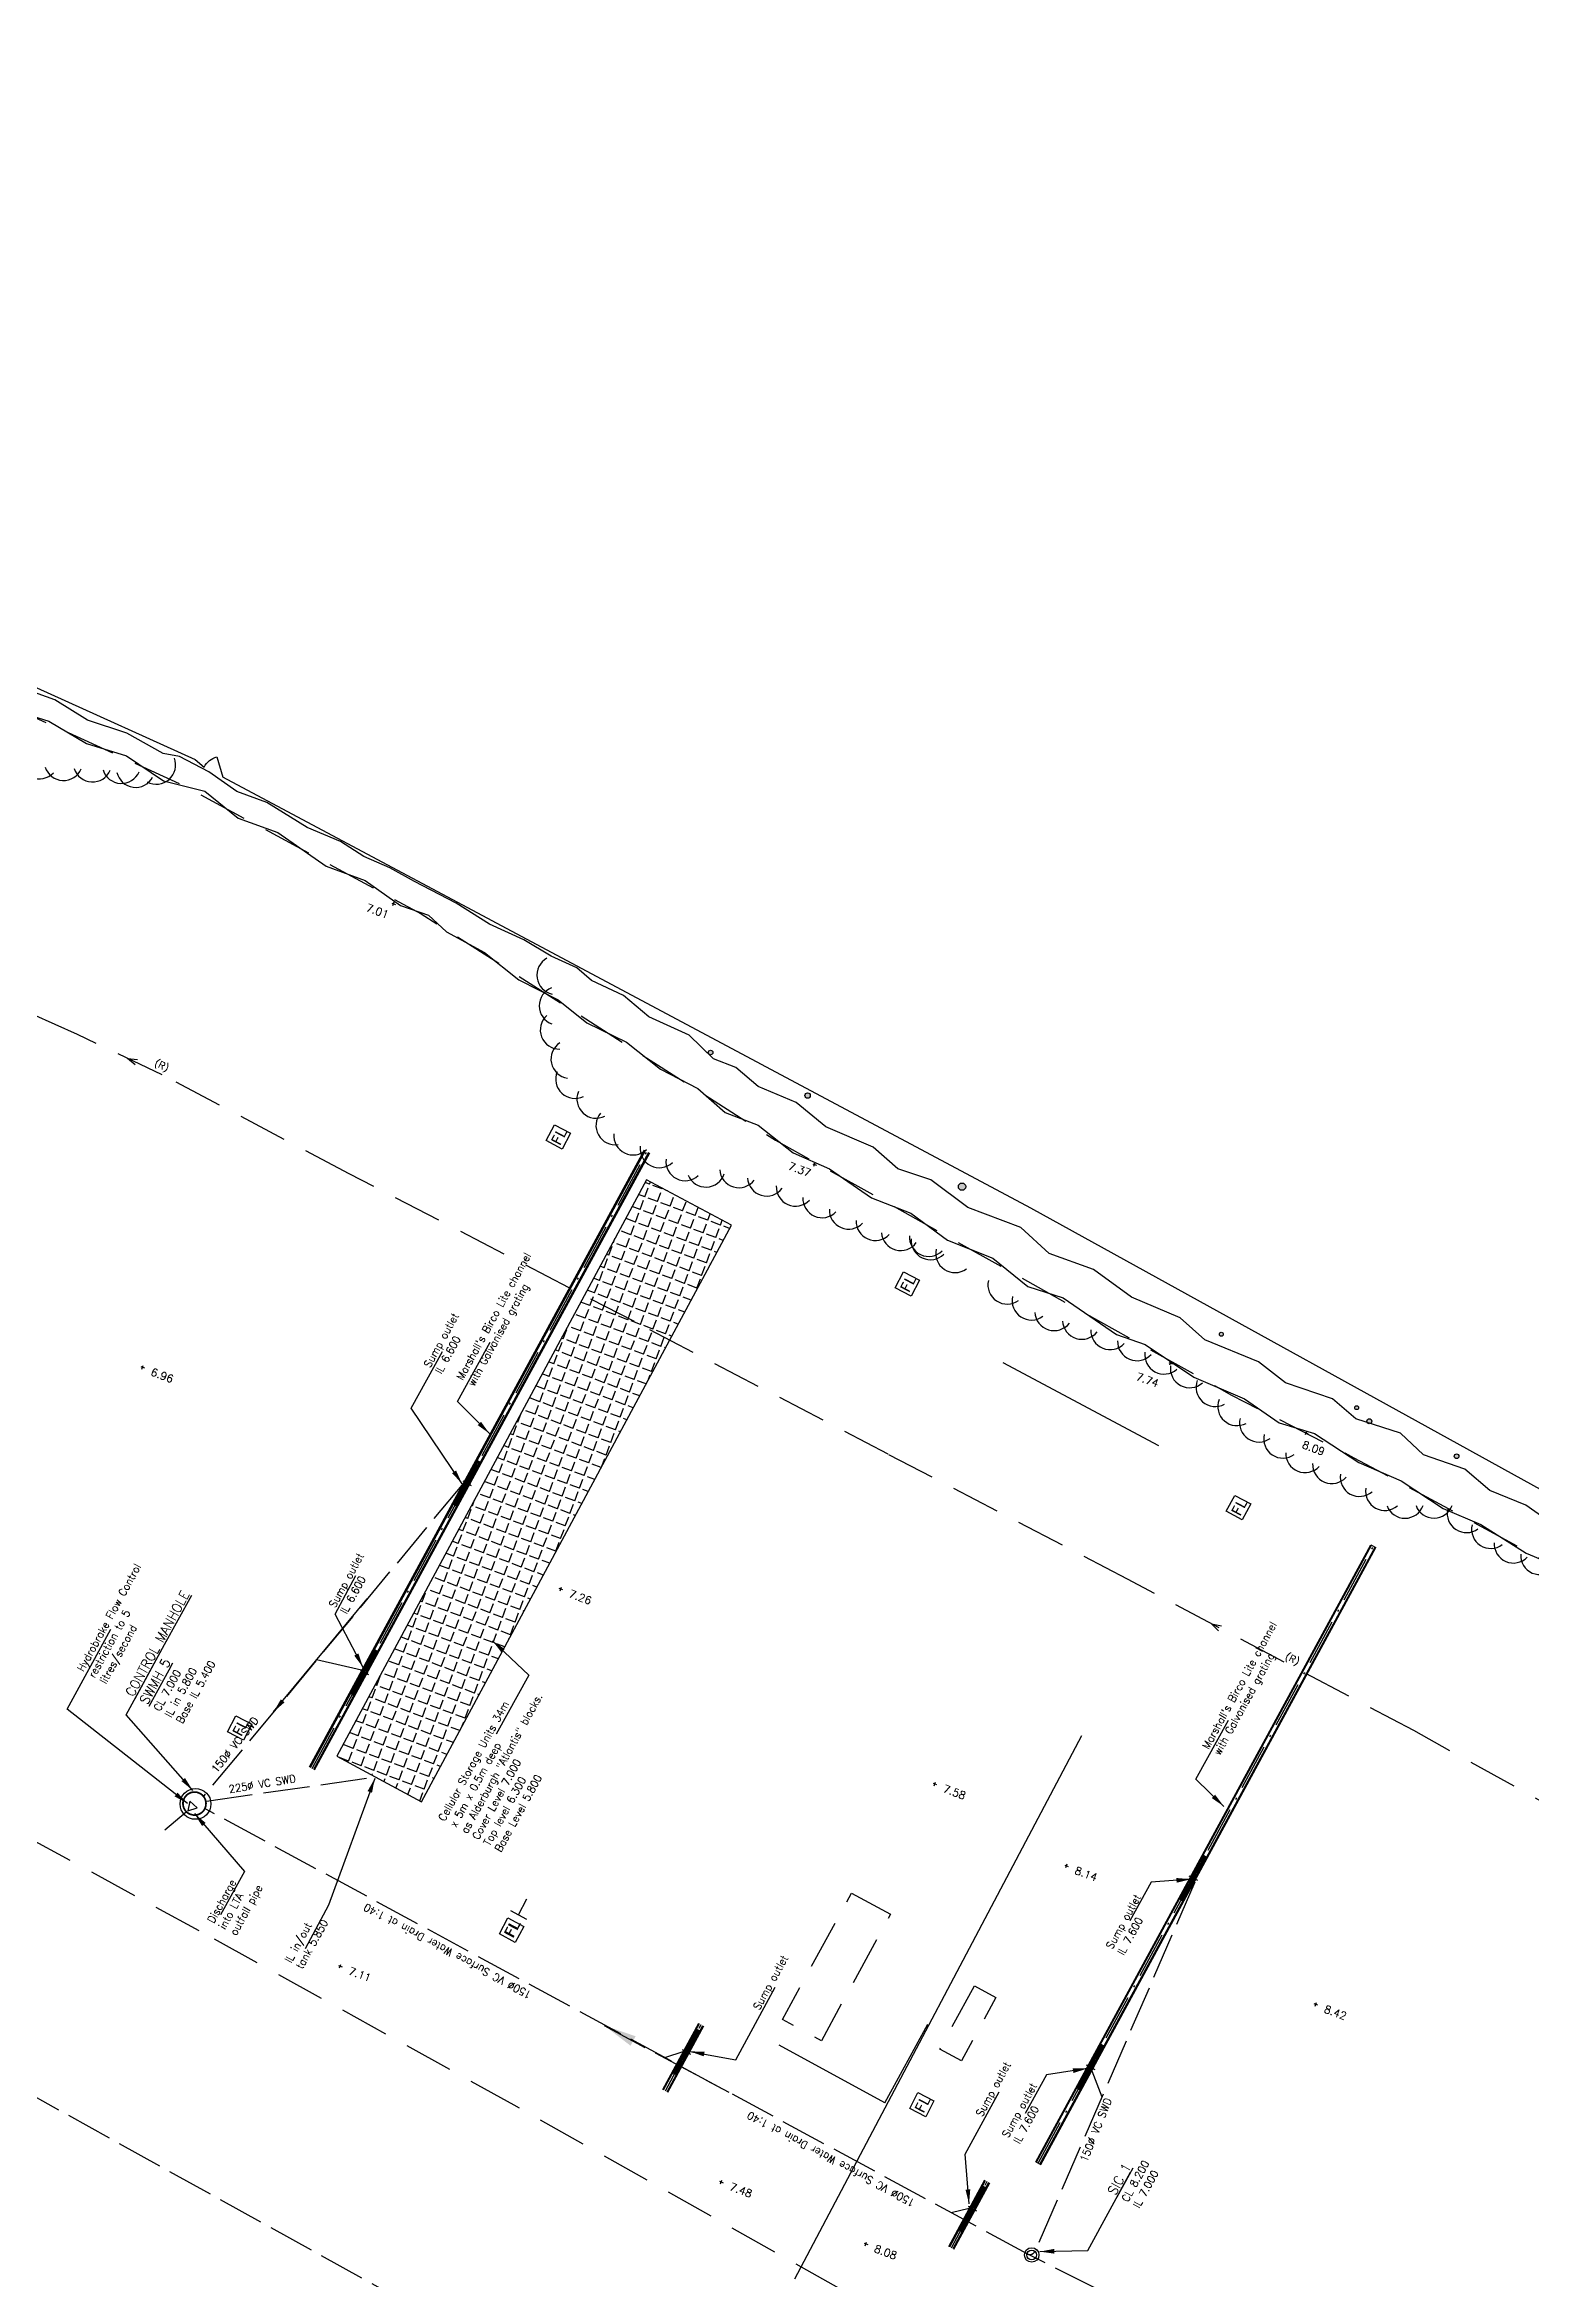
# Model space of a CAD drawing. Header units: millimetres. Extents: x 521005098 to 521837086, y 174609906 to 175681253.
# Drawn here: x 521307464 to 521384676, y 175073220 to 175189296 of the extents above; entities that cross this region are included whole.
import ezdxf
from ezdxf.enums import TextEntityAlignment as Align

# ---------------------------------------------------------------- set-up
doc = ezdxf.new("R2010")
doc.units = ezdxf.units.MM
doc.header["$LTSCALE"] = 200
for name, pattern in [('layout$0$ACAD_ISO02W100', [15, 12, -3]), ('layout$0$ACAD_ISO10W100', [18.5, 12, -3, 0.5, -3]), ('layout$0$DASHED', [19.05, 12.7, -6.35]), ('layout$0$survey$0$DASHED', [19.05, 12.7, -6.35])]:
    doc.linetypes.add(name, pattern=pattern)
for name, color, linetype in [('layout$0$0-35TEXT', 3, 'Continuous'), ('layout$0$ED-STORM', 3, 'Continuous'), ('layout$0$FL', 5, 'Continuous'), ('layout$0$GT Drain text', 3, 'Continuous'), ('layout$0$GT-surface water', 150, 'layout$0$ACAD_ISO02W100'), ('layout$0$GT0-35TXT', 3, 'Continuous'), ('layout$0$GTplotfoul drains', 30, 'Continuous'), ('layout$0$GTSWD', 150, 'layout$0$ACAD_ISO02W100'), ('layout$0$survey$0$BOUNDARY', 8, 'Continuous'), ('layout$0$survey$0$DETAIL', 8, 'Continuous'), ('layout$0$survey$0$LEVEL', 8, 'Continuous'), ('layout$0$survey$0$VEGETATION', 8, 'Continuous')]:
    doc.layers.add(name, color=color, linetype=linetype)
doc.styles.add('layout$0$GT1TO200', font='romans.shx', dxfattribs={"width": 0.95, "height": 400})
doc.styles.add('layout$0$GTANYHEIGHT', font='romans.shx', dxfattribs={"width": 0.95})
doc.styles.add('layout$0$ROMAN', font='verdana.ttf')
doc.styles.add('layout$0$ROMANS', font='Romans.shx')
doc.styles.add('layout$0$survey$0$ROMANS', font='Romans.shx')
doc.dimstyles.new('layout$0$DIRARROW', dxfattribs={"dimscale": 200, "dimtxt": 400, "dimasz": 8.5, "dimexe": 1, "dimexo": 1, "dimgap": 1, "dimtad": 2, "dimtih": 1, "dimtoh": 1, "dimdec": 4, "dimzin": 0, "dimdsep": 46, "dimtxsty": 'layout$0$GT1TO200', "dimcen": 3.5, "dimclrd": 7, "dimclre": 7, "dimclrt": 3, "dimadec": 0, "dimazin": 0, "dimtfac": 1, "dimtdec": 4, "dimtofl": 0, "dimtmove": 0, "dimatfit": 3, "dimfxl": 1, "dimtolj": 1, "dimtzin": 0, "dimarcsym": 0})
doc.dimstyles.new('layout$0$NOTEARROW', dxfattribs={"dimscale": 250, "dimtxt": 2, "dimasz": 3, "dimexe": 1, "dimexo": 1, "dimgap": 1, "dimtad": 2, "dimtih": 1, "dimtoh": 1, "dimdec": 4, "dimzin": 0, "dimdsep": 46, "dimtxsty": 'layout$0$GTANYHEIGHT', "dimcen": 3.5, "dimclrd": 7, "dimclre": 7, "dimclrt": 3, "dimadec": 0, "dimazin": 0, "dimtfac": 1, "dimtdec": 4, "dimtofl": 0, "dimtmove": 0, "dimatfit": 3, "dimfxl": 1, "dimtolj": 1, "dimtzin": 0, "dimarcsym": 0})

# ---------------------------------------------------------------- blocks, each defined once
blk = doc.blocks.new('layout$0$DCGMID100')
at = {"color": 8, "linetype": 'Continuous'}
for p, q in [((-1290, 100), (-1290, -100)), ((-1230, 100), (-1230, -100)), ((-1170, 100), (-1170, -100)), ((-1110, 100), (-1110, -100)), ((-1050, 100), (-1050, -100)), ((-990, 100), (-990, -100)), ((-930, 100), (-930, -100)), ((-870, 100), (-870, -100)), ((-810, 100), (-810, -100)), ((-750, 100), (-750, -100)), ((-690, 100), (-690, -100)), ((-630, 100), (-630, -100)), ((-570, 100), (-570, -100)), ((-510, 100), (-510, -100)), ((-450, 100), (-450, -100)), ((-390, 100), (-390, -100)), ((-330, 100), (-330, -100)), ((-270, 100), (-270, -100)), ((-210, 100), (-210, -100)), ((-150, 100), (-150, -100)), ((-141, 101), (142, 101)), ((-90, 100), (-90, -100)), ((-30, 100), (-30, -100)), ((30, 100), (30, -100)), ((90, 100), (90, -100)), ((150, 100), (150, -100)), ((210, 100), (210, -100)), ((270, 100), (270, -100)), ((330, 100), (330, -100)), ((390, 100), (390, -100)), ((450, 100), (450, -100)), ((510, 100), (510, -100)), ((570, 100), (570, -100)), ((630, 100), (630, -100)), ((690, 100), (690, -100)), ((750, 100), (750, -100)), ((810, 100), (810, -100)), ((870, 100), (870, -100)), ((930, 100), (930, -100)), ((990, 100), (990, -100)), ((1050, 100), (1050, -100)), ((1110, 100), (1110, -100)), ((1170, 100), (1170, -100)), ((1230, 100), (1230, -100)), ((1290, 100), (1290, -100)), ((142, -99), (-142, -99))]:
    blk.add_line(p, q, dxfattribs=at)
at = {"color": 8, "linetype": 'layout$0$ACAD_ISO10W100'}
for p, q in [((0, 250), (0, -250)), ((-1350, 0), (1350, 0))]:
    blk.add_line(p, q, dxfattribs=at)
at = {"color": 3, "linetype": 'Continuous'}
blk.add_lwpolyline([(-142, 121), (142, 121), (142, -121), (-142, -121)], close=True, dxfattribs=at)
at = {"color": 8, "linetype": 'Continuous'}
blk.add_circle((0, 0), 156, dxfattribs=at)
blk = doc.blocks.new('layout$0$SIC')
at = {"layer": 'layout$0$GTplotfoul drains', "color": 7}
blk.add_circle((0, 0), 375, dxfattribs=at)
at = {"layer": 'layout$0$GTplotfoul drains', "color": 6}
blk.add_circle((0, 0), 250, dxfattribs=at)
blk = doc.blocks.new('layout$0$S')
at = {"layer": 'layout$0$ED-STORM'}
blk.add_lwpolyline([(-0.5, 0.15), (0, 0), (-0.5, -0.15)], dxfattribs=at)
blk = doc.blocks.new('layout')
at = {"layer": 'layout$0$GTSWD', "linetype": 'Continuous'}
h = blk.add_hatch(dxfattribs=at)
h.set_pattern_fill('ANGLE', color=8, scale=100, angle=-20.423036, style=0)
h.set_pattern_definition([(69.576964, (520659298.7, 173845484.36), (-654.59353, 243.74077), [508, -190.5]), (159.576964, (520659298.7, 173845484.36), (-243.74077, -654.59353), [508, -190.5])])
h.paths.add_polyline_path([(521322633.4, 175100386.3), (521327038.1, 175098020), (521343128.7, 175127971.6), (521338724, 175130337.8)])
at = {"layer": 'layout$0$survey$0$VEGETATION', "linetype": 'Continuous'}
h = blk.add_hatch(color=256, dxfattribs=at)
edge = h.paths.add_edge_path()
edge.add_arc((521347089.9, 175134709.4), 140, 0, 360)
edge = h.paths.add_edge_path()
edge.add_arc((521342051.1, 175136944.8), 120, 0, 360)
h = blk.add_hatch(color=256, dxfattribs=at)
edge = h.paths.add_edge_path()
edge.add_arc((521355108.8, 175129977), 190, 0, 360)
edge = h.paths.add_edge_path()
edge.add_arc((521368575.9, 175122310.3), 100, 0, 360)
edge = h.paths.add_edge_path()
edge.add_arc((521375607.1, 175118494.2), 100, 0, 360)
edge = h.paths.add_edge_path()
edge.add_arc((521376262.7, 175117789.7), 130, 0, 360)
edge = h.paths.add_edge_path()
edge.add_arc((521380795.4, 175115973.4), 120, 0, 360)
at = {"color": 6, "linetype": 'Continuous'}
blk.add_circle((521315296.7, 175097913.5), 800, dxfattribs=at)
blk.add_circle((521315296.7, 175097913.5), 800, dxfattribs=at)
at = {"layer": 'layout$0$0-35TEXT'}
for q in [(521353334.7, 175086476.2), (521345604.7, 175085387.4)]:
    blk.add_line((521351096.7, 175082383.9), q, dxfattribs=at)
at = {"layer": 'layout$0$ED-STORM', "linetype": 'layout$0$DASHED'}
for points in [[(521447926.2, 175063346.4), (521435794.7, 175070011), (521423178.1, 175077001.5), (521412563, 175082779.4), (521399082.3, 175090389), (521390440.5, 175095126.8), (521378571.7, 175101721.8), (521363695.9, 175109587.2), (521351276.7, 175116073.3), (521338089.4, 175122971.2), (521323274.4, 175130651.2), (521313569.8, 175135780.9), (521309163.5, 175137878), (521299410.1, 175142239.6), (521285809.7, 175148511.1), (521275130, 175153441.2), (521260818.6, 175160103.1), (521251886, 175164266.5), (521243802.9, 175168003.7), (521235004.4, 175171959.6), (521226301.8, 175175635.5)], [(521429507.4, 175027460.2), (521414994.3, 175035555.5), (521400612.1, 175043709.8), (521391219.7, 175048910.7), (521379652.4, 175055441.7), (521365550.8, 175063288.8), (521348707.1, 175072752), (521331841.3, 175082272.3), (521315484.5, 175091325.8), (521297589.9, 175101068), (521277754.6, 175111871.8), (521264960.7, 175118937.3), (521251410.1, 175126459.1), (521238914.2, 175133321), (521230223, 175138158.8), (521220477.1, 175143439.5), (521215323.8, 175146309.5)]]:
    blk.add_lwpolyline(points, dxfattribs=at)
at = {"layer": 'layout$0$FL', "color": 7, "ltscale": 0.4}
blk.add_line((521365329.1, 175116518), (521357242.9, 175120818.8), dxfattribs=at)
at = {"layer": 'layout$0$FL', "color": 3}
for p, q in [((521331658.5, 175092370.1), (521332487.1, 175091931.4)), ((521332072.8, 175092150.7), (521332511.5, 175092979.3))]:
    blk.add_line(p, q, dxfattribs=at)
for points in [[(521333944.7, 175133194.8), (521334773.2, 175132756.1), (521334334.5, 175131927.6), (521333506, 175132366.3)], [(521352074.9, 175125552.7), (521352903.4, 175125113.9), (521352464.7, 175124285.4), (521351636.1, 175124724.1)], [(521369275, 175113941.8), (521370103.6, 175113503.1), (521369664.8, 175112674.5), (521368836.3, 175113113.3)], [(521317394.9, 175102494.4), (521318223.4, 175102055.7), (521317784.7, 175101227.2), (521316956.2, 175101665.9)], [(521331526.7, 175091992.1), (521332351.5, 175091546.5), (521331905.9, 175090721.7), (521331081.1, 175091167.3)], [(521352819.2, 175082927.1), (521353652.7, 175082498), (521353223.6, 175081664.5), (521352390.1, 175082093.6)]]:
    blk.add_lwpolyline(points, close=True, dxfattribs=at)
at = {"layer": 'layout$0$GT Drain text'}
for p, q in [((521376338.6, 175111374.7), (521376602.2, 175111231.5)), ((521358934.2, 175079325.9), (521359197.8, 175079182.7))]:
    blk.add_line(p, q, dxfattribs=at)
at = {"layer": 'layout$0$GT Drain text', "color": 7, "linetype": 'Continuous'}
for p, q in [((521339567.2, 175083077.5), (521341430.2, 175086526.5)), ((521339831.1, 175082934.9), (521341694.1, 175086384)), ((521354423.4, 175074932.2), (521356286.4, 175078381.3)), ((521354687.4, 175074789.6), (521356550.4, 175078238.7))]:
    blk.add_line(p, q, dxfattribs=at)
at = {"layer": 'layout$0$GT Drain text', "color": 3, "linetype": 'Continuous'}
for p, q in [((521339611.2, 175083053.7), (521341474.2, 175086502.8)), ((521339787.2, 175082958.7), (521341650.1, 175086407.7)), ((521354467.4, 175074908.5), (521356330.4, 175078357.5)), ((521354643.4, 175074813.4), (521356506.4, 175078262.5))]:
    blk.add_line(p, q, dxfattribs=at)
at = {"layer": 'layout$0$GT Drain text', "color": 7, "linetype": 'layout$0$ACAD_ISO10W100'}
for p, q in [((521339699.2, 175083006.2), (521341562.2, 175086455.3)), ((521354555.4, 175074860.9), (521356418.4, 175078310))]:
    blk.add_line(p, q, dxfattribs=at)
at = {"layer": 'layout$0$GT Drain text', "color": 7, "const_width": 90}
blk.add_lwpolyline([(521315179.6, 175097336), (521315021.4, 175097375.5), (521314901.8, 175097439.9), (521314817.5, 175097510.8), (521314765.9, 175097570.5), (521314705.7, 175097668.3), (521314666.8, 175097770), (521314644.8, 175097909.5), (521314648.5, 175098002.8), (521314672.2, 175098113.2), (521314734.1, 175098248.1), (521314832.7, 175098368.9), (521314938, 175098448.3), (521315055.6, 175098502), (521315173.8, 175098528.3), (521315296.4, 175098530.2), (521315374.2, 175098518.3), (521315560, 175098442.8), (521315648.7, 175098375.8), (521315743.5, 175098265.4), (521315804.2, 175098148.4), (521315843.6, 175097962.4), (521315830.8, 175097805.7), (521315781.2, 175097664.4), (521315710.2, 175097554.3), (521315651.4, 175097491.7), (521315594.5, 175097445.2), (521315530.3, 175097405), (521315460.3, 175097372.7), (521315364.1, 175097344.5), (521315312, 175097336.3), (521315247.6, 175097332.5), (521315194.4, 175097334.6)], close=True, dxfattribs=at)
at = {"layer": 'layout$0$GT Drain text'}
blk.add_lwpolyline([(521315383.2, 175097711.4), (521315003, 175098057.1), (521314893.8, 175097555)], close=True, dxfattribs=at)
at = {"layer": 'layout$0$GT-surface water', "flags": 128}
blk.add_lwpolyline([(521384277.8, 175039808.8), (521306036.7, 175083211.9)], dxfattribs=at)
at = {"layer": 'layout$0$GTSWD', "color": 7, "linetype": 'Continuous'}
for p, q in [((521321218.6, 175099832.6), (521338623, 175131881.4)), ((521321482.3, 175099689.4), (521338886.6, 175131738.2)), ((521358934.2, 175079325.9), (521376338.6, 175111374.7)), ((521359197.8, 175079182.7), (521376602.2, 175111231.5))]:
    blk.add_line(p, q, dxfattribs=at)
at = {"layer": 'layout$0$GTSWD', "color": 3, "linetype": 'Continuous'}
for p, q in [((521321262.6, 175099808.7), (521338666.9, 175131857.5)), ((521321438.3, 175099713.3), (521338842.7, 175131762.1)), ((521358978.2, 175079302), (521376382.5, 175111350.8)), ((521359153.9, 175079206.6), (521376558.3, 175111255.4))]:
    blk.add_line(p, q, dxfattribs=at)
at = {"layer": 'layout$0$GTSWD', "color": 7, "linetype": 'layout$0$ACAD_ISO10W100'}
for p, q in [((521321350.4, 175099761), (521338754.8, 175131809.8)), ((521359066, 175079254.3), (521376470.4, 175111303.1))]:
    blk.add_line(p, q, dxfattribs=at)
at = {"layer": 'layout$0$GTSWD'}
for p, q in [((521329210, 175114582.7), (521315726.3, 175098327.3)), ((521323924.3, 175104865.3), (521321589.1, 175105395.2)), ((521315867.4, 175098052), (521324581, 175099311.3)), ((521314819.9, 175097478.4), (521313696.8, 175096558.2)), ((521358486.3, 175074546.4), (521315830.7, 175097641.1)), ((521367204.8, 175093855.4), (521358904.4, 175074690.9)), ((521340654.5, 175085048.5), (521339652.3, 175084726.2)), ((521361852.5, 175084050.2), (521362369.7, 175082701.1)), ((521355473.9, 175076890.1), (521354542.8, 175076681.5)), ((521375537.7, 175066033.1), (521358486.3, 175074546.4))]:
    blk.add_line(p, q, dxfattribs=at)
at = {"layer": 'layout$0$GTSWD', "linetype": 'Continuous'}
blk.add_lwpolyline([(521327038.1, 175098020), (521343128.7, 175127971.6), (521338724, 175130337.8), (521322633.4, 175100386.3)], close=True, dxfattribs=at)
at = {"layer": 'layout$0$GTSWD'}
blk.add_arc((521358629.1, 175074810.2), 300, 241.567847, 336.564447, dxfattribs=at)
at = {"layer": 'layout$0$survey$0$BOUNDARY', "linetype": 'Continuous'}
blk.add_line((521346425.6, 175073240.3), (521361324, 175101470.2), dxfattribs=at)
at = {"layer": 'layout$0$survey$0$BOUNDARY', "linetype": 'Continuous', "flags": 128}
for points in [[(521250309.8, 175181610.4), (521285284, 175165744.9), (521315285.2, 175152169), (521315749.3, 175151773.1)], [(521482566.3, 175061681.3), (521477298.6, 175064107.5), (521472432, 175066618.2), (521440684.4, 175083844.9), (521413977.6, 175098551.5), (521387482.3, 175112968), (521358676.4, 175128866.7), (521316719.8, 175151255.3)]]:
    blk.add_lwpolyline(points, dxfattribs=at)
blk.add_lwpolyline([(521315749.3, 175151773.1, -0.19891237), (521316399.7, 175152307.7), (521316719.8, 175151255.3)], format="xyb", dxfattribs=at)
at = {"layer": 'layout$0$survey$0$DETAIL', "linetype": 'layout$0$survey$0$DASHED', "flags": 128}
blk.add_lwpolyline([(521232950.8, 175189295.9), (521235185, 175187595.7), (521248311.4, 175181261.1), (521259769.1, 175175326.8), (521285492.4, 175164142.8), (521314586.5, 175150866.4), (521327019, 175144152.4), (521345424.5, 175132393.5), (521369099.7, 175119149), (521375467.4, 175115899.3), (521396203.4, 175104686.9), (521423800.4, 175088843.4), (521456079.7, 175069552.6), (521466040.6, 175065559.2), (521481796.4, 175060226.3), (521483655, 175060312.5), (521487686.4, 175057605), (521495809.7, 175053712.7), (521515753.7, 175047237.8), (521516449.6, 175047215.8), (521525043.8, 175045326.5), (521527445.3, 175043657.1), (521543294.9, 175036981.1), (521548395, 175036151), (521560734.2, 175031080), (521590940.2, 175021376), (521591984.4, 175019827.7), (521591644.7, 175017012), (521590064.5, 175012914.8), (521584244.3, 174996698.8), (521576284.4, 174975976.2), (521575181.7, 174972455.5), (521575309.1, 174969599.3), (521577465.2, 174967594.1)], dxfattribs=at)
for points in [[(521349369.8, 175093283.2), (521351388.3, 175092180.6), (521347802.7, 175085616.1), (521345784.1, 175086718.6)], [(521355754.1, 175088463.1), (521356868.5, 175087854), (521355074.9, 175084572.2), (521353960.5, 175085181.2)]]:
    blk.add_lwpolyline(points, close=True, dxfattribs=at)
at = {"layer": 'layout$0$survey$0$LEVEL', "flags": 128}
for points in [[(521325492.4, 175144706.1), (521325679.9, 175144636.4)], [(521325551.3, 175144577.5), (521325621.1, 175144765)], [(521347354.7, 175131170.9), (521347542.1, 175131101.1)], [(521347413.5, 175131042.3), (521347483.3, 175131229.7)], [(521312452.7, 175120633.3), (521312640.1, 175120563.5)], [(521312511.5, 175120504.7), (521312581.3, 175120692.1)], [(521365845, 175120849.8), (521366032.4, 175120780)], [(521365903.8, 175120721.2), (521365973.6, 175120908.6)], [(521372886.2, 175117229.4), (521373073.6, 175117159.6)], [(521372945, 175117100.8), (521373014.8, 175117288.2)], [(521334169.3, 175109114.4), (521334356.7, 175109044.7)], [(521334228.1, 175108985.8), (521334297.9, 175109173.3)], [(521353603.3, 175098989), (521353790.7, 175098919.3)], [(521353662.1, 175098860.4), (521353731.9, 175099047.9)], [(521360442.3, 175094736.8), (521360629.7, 175094667)], [(521360501.1, 175094608.2), (521360570.9, 175094795.6)], [(521322724.4, 175089521.5), (521322911.9, 175089451.7)], [(521322783.2, 175089392.9), (521322853, 175089580.3)], [(521373389.9, 175087539.1), (521373577.3, 175087469.3)], [(521373448.7, 175087410.5), (521373518.5, 175087597.9)], [(521342570.5, 175078180.8), (521342640.3, 175078368.2)], [(521342511.6, 175078309.4), (521342699.1, 175078239.6)], [(521350026, 175075093.4), (521350213.4, 175075023.6)], [(521350084.8, 175074964.8), (521350154.6, 175075152.2)]]:
    blk.add_lwpolyline(points, dxfattribs=at)
at = {"layer": 'layout$0$survey$0$VEGETATION', "linetype": 'Continuous', "flags": 128}
for points in [[(521386255.9, 175112112.6), (521384396.5, 175113435.2), (521382517.9, 175114202.8), (521381221.7, 175115298.6), (521379082.6, 175116047.3), (521377883.6, 175117175), (521375569.6, 175117917.4), (521374352, 175118949.9), (521371905.1, 175119792.9), (521370502.3, 175120877.3), (521367711.8, 175122022.7), (521366432.3, 175123163.4), (521363902.5, 175124241.6), (521361945.6, 175125668.6), (521359634.3, 175126498.3), (521358165.5, 175127862.8), (521355411.5, 175128888.2), (521353480.8, 175130339.5), (521351767.2, 175130909.4), (521350489, 175132035.1), (521348034, 175133085.5), (521346496.3, 175134356.4), (521344518.5, 175135178), (521343361, 175136174), (521342193.6, 175136608.7), (521340932.5, 175137844.7), (521338847.9, 175138791.2), (521337527.3, 175139913.1), (521335856.2, 175140688.7), (521335095.7, 175141346.6), (521333771, 175141945.8), (521332350.2, 175142798.4), (521330574.3, 175143613), (521328833.2, 175144704.1), (521326679, 175145829.8), (521325395, 175146546.4), (521324045.7, 175147119.2), (521322825, 175147914.3), (521321101.7, 175148641.2), (521319008.7, 175149931.4), (521317446.6, 175150496.1), (521315986.1, 175151516.8), (521314467.5, 175152321.8), (521313624.1, 175152482.6), (521311729.9, 175153528.5), (521309681.5, 175154206.1), (521307994.8, 175155260), (521306496.3, 175155802.3)], [(521306236.3, 175154602.6), (521307683.2, 175154148.6), (521309639.3, 175152994.4), (521311719.4, 175152356.2), (521313640.4, 175151061.8), (521315774.5, 175150522.6), (521317520, 175149123.3), (521319572.7, 175148373), (521322074.3, 175146624), (521324100.4, 175145886.6), (521325935.4, 175144590.2), (521327398.4, 175144079.5), (521328334, 175143216.4), (521330303, 175142142.6), (521332093.5, 175140726.5), (521334139.1, 175139675.3), (521335624.3, 175138492.1), (521337686.7, 175137485.7), (521339441.2, 175136077.9), (521341387.6, 175135080.7), (521342815, 175133833.8), (521344525.1, 175133163), (521346345.5, 175131735.7), (521348229.3, 175130895.4), (521350401.2, 175129405.3), (521352455.6, 175128606.3), (521354352.5, 175127201.7), (521356715.6, 175126270.7), (521358534.3, 175124793), (521360356, 175124195.7), (521363125.2, 175122295.9), (521364618.1, 175121774.1), (521367156.9, 175120079.4), (521369785.9, 175118947.2), (521371588.7, 175117710.9), (521373423.7, 175117146.8), (521375711.6, 175115647.7), (521377912.1, 175114692.1), (521380106.3, 175113261.9)], [(521380106.3, 175113261.9), (521382061.3, 175112429.3), (521384405.2, 175110943.4), (521386527, 175110051.1)]]:
    blk.add_lwpolyline(points, dxfattribs=at)
at = {"layer": 'layout$0$survey$0$VEGETATION', "linetype": 'Continuous'}
for centre, radius in [((521342051.1, 175136944.8), 120), ((521347089.9, 175134709.4), 140), ((521355108.8, 175129977), 190), ((521368575.9, 175122310.3), 100), ((521375607.1, 175118494.2), 100), ((521376262.7, 175117789.7), 130), ((521380795.4, 175115973.4), 120)]:
    blk.add_circle(centre, radius, dxfattribs=at)
for centre, start, end in [((521307187.2, 175152162.9), 177.362636, 316.634367), ((521308444.3, 175152074.7), 197.480121, 336.751851), ((521309945.9, 175151999.1), 197.480121, 336.751851), ((521311447.4, 175151923.4), 197.480121, 336.751851), ((521312186.2, 175151718), 192.846495, 332.118225), ((521313266.1, 175151885.2), 241.625853, 20.897583), ((521334027.1, 175140961.9), 118.798471, 258.070201), ((521334150.3, 175139370.3), 110.831653, 250.103384), ((521334202.9, 175138118.3), 131.534454, 270.806184), ((521334756.9, 175136603.4), 122.304281, 261.576012), ((521335005, 175135559.7), 157.333539, 296.60527), ((521336106.2, 175134531.8), 157.333539, 296.60527), ((521337095.6, 175133153.6), 139.721879, 278.993609), ((521338021.5, 175132626.4), 174.443992, 313.715722), ((521339384.4, 175131963.3), 173.654212, 312.925943), ((521340730, 175131286.2), 173.654212, 312.925943), ((521341804.4, 175130956.7), 202.733254, 342.004984), ((521343521.5, 175130922.6), 183.74315, 323.014881), ((521344964.9, 175130491.8), 183.74315, 323.014881), ((521346460.2, 175129965.3), 176.801868, 316.073599), ((521347841, 175129363.2), 176.801868, 316.073599), ((521349216.8, 175128767.9), 177.421798, 316.693528), ((521350604, 175128180.8), 177.421798, 316.693528), ((521351921.5, 175127662.3), 184.938729, 324.210459), ((521353376.8, 175127353.6), 175.545066, 314.816797), ((521353462.4, 175127183.3), 175.545066, 314.816797), ((521354741.6, 175126510.1), 166.981849, 306.253579), ((521357452.3, 175124878.6), 166.981849, 306.253579), ((521358710.1, 175124049.7), 166.981849, 306.253579), ((521359892.8, 175123499.9), 182.971958, 322.243689), ((521361330.3, 175123049.6), 182.971958, 322.243689), ((521362797.6, 175122508.9), 177.967366, 317.239096), ((521364190.3, 175121935), 177.967366, 317.239096), ((521365599.2, 175121240.8), 172.374747, 311.646478), ((521366929.3, 175120533.8), 172.374747, 311.646478), ((521368262.4, 175119556.3), 159.06748, 298.33921), ((521369394.1, 175118562.2), 159.06748, 298.33921), ((521370522.9, 175117711.9), 166.708305, 305.980035), ((521371776.8, 175116877.1), 166.708305, 305.980035), ((521372922.4, 175116125.4), 178.166124, 317.437855), ((521374317.1, 175115556.3), 178.166124, 317.437855), ((521375752.5, 175114887), 171.362611, 310.634341), ((521377070, 175114156.7), 171.362611, 310.634341), ((521378119.2, 175113753), 200.65515, 339.926881), ((521379625.6, 175113760.7), 200.65515, 339.926881), ((521381309.6, 175113003.9), 167.433656, 306.705386), ((521382573.9, 175112185), 167.433656, 306.705386), ((521383746.4, 175111427.2), 176.782646, 316.054377), ((521385126.9, 175110824.6), 176.782646, 316.054377)]:
    blk.add_arc(centre, 1000, start, end, dxfattribs=at)
at = {"layer": 'layout$0$ED-STORM', "linetype": 'Continuous', "yscale": 1000, "zscale": 1000}
for p, xscale, rotation in [((521311760.1, 175136642.2), 1000.000000014066, 155.7737293533154), ((521368068.7, 175107275.1), 1000.000000010937, 150.978558074758)]:
    blk.add_blockref('layout$0$S', p, dxfattribs=dict(at, xscale=xscale, rotation=rotation))
at = {"layer": 'layout$0$GT Drain text'}
for name, p, rotation in [('layout$0$DCGMID100', (521340789.2, 175085038), 61.57066031724542), ('layout$0$DCGMID100', (521340789.2, 175085038), 61.570661092721), ('layout$0$DCGMID100', (521355645.4, 175076892.7), 61.57066031724542), ('layout$0$DCGMID100', (521355645.4, 175076892.7), 61.570661092721), ('layout$0$SIC', (521358726.8, 175074483.8), 69.5769642292904)]:
    blk.add_blockref(name, p, dxfattribs=dict(at, rotation=rotation))
at = {"layer": 'layout$0$GTSWD'}
for p, rotation in [((521329399.2, 175114573), 61.57066031724542), ((521329399.2, 175114573), 61.570661092721), ((521324068.6, 175104752.6), 61.57066031724542), ((521324068.6, 175104752.6), 61.570661092721), ((521367114.8, 175094066.3), 61.57066031724542), ((521367114.8, 175094066.3), 61.570661092721), ((521361784.2, 175084245.9), 61.57066031724542), ((521361784.2, 175084245.9), 61.570661092721)]:
    blk.add_blockref('layout$0$DCGMID100', p, dxfattribs=dict(at, rotation=rotation))
at = {"layer": 'layout$0$ED-STORM', "linetype": 'Continuous', "style": 'layout$0$ROMANS'}
for rotation, p in [(331.912768, (521313083.3, 175136206.8)), (331.964498, (521371809.1, 175105375.9))]:
    blk.add_text('(R)', height=360, rotation=rotation, dxfattribs=at).set_placement(p, align=Align.BOTTOM_LEFT)
at = {"layer": 'layout$0$FL', "color": 3, "char_height": 562.5, "width": 937.5, "attachment_point": 7, "style": 'layout$0$ROMAN'}
for insert, rotation in [((521334219.7, 175132068.9), 62.097971), ((521352349.8, 175124426.7), 62.097971), ((521369550, 175112815.9), 62.097971), ((521317669.9, 175101368.5), 62.097971), ((521331779.8, 175090895.3), 62.097971), ((521331792, 175090932), 62.097971), ((521353107.2, 175081804.4), 62.759557)]:
    blk.add_mtext('FL', dxfattribs=dict(at, insert=insert, rotation=rotation))
at = {"layer": 'layout$0$GT Drain text', "style": 'layout$0$GT1TO200', "width": 0.95}
for s, rotation, p in [('150%%C VC SWD', 50.989506, (521316391.5, 175099495.3)), ('225%%C VC SWD', 9.41209, (521317059.2, 175098474)), ('150%%C VC Surface Water Drain at 1:40', 151.666619, (521332791.5, 175088116.2)), ('150%%C VC Surface Water Drain at 1:40', 151.666619, (521352702.7, 175077311.1)), ('150%%C VC SWD', 68.04326, (521361591.1, 175079275.8))]:
    blk.add_text(s, height=400, rotation=rotation, dxfattribs=at).set_placement(p)
at = {"layer": 'layout$0$GT Drain text', "attachment_point": 1, "rotation": 61.325994, "style": 'layout$0$GT1TO200'}
for s, insert, char_height, width in [("Marshall's Birco Lite channel with Galvanised grating", (521328822.7, 175120080.9), 400, 8164.445), ('Sump outlet \\PIL 6.600', (521327130.2, 175120722.7), 400, 8164.445), ('Sump outlet \\PIL 6.600', (521322200.6, 175108254.9), 400, 8164.445), ('Hydrobrake Flow Control restriction to 5 litres/second', (521309122.7, 175104937.1), 400, 8164.445), ('{\\LCONTROL MANHOLE\\PSWMH 5\\P\\H0.8x;\\lCL 7.000\\PIL in 5.800\\PBase IL 5.400}', (521311631.4, 175103675.6), 500, 7765.581), ("Marshall's Birco Lite channel with Galvanised grating", (521367558.4, 175100907.4), 400, 8164.445), ('Cellular Storage Units 34m x 5m x 0.5m deep\\Pas Alderburgh "Atlantis" blocks.\\PCover Level 7.000\\PTop level 6.300\\PBase Level 5.800', (521327887.9, 175097168.1), 400, 8164.445), ('Discharge into LTA outfall pipe', (521315890.1, 175091871.2), 400, 3674.146), ('Sump outlet \\PIL 7.600', (521362563.3, 175090525.8), 400, 8164.445), ('IL in/out tank 5.850', (521319909.2, 175089808), 400, 3657.133), ('Sump outlet ', (521344236.8, 175087361.7), 400, 8164.445), ('Sump outlet ', (521355806.5, 175081823.5), 400, 8164.445), ('Sump outlet \\PIL 7.600', (521357162.4, 175080728.9), 400, 8164.445), ('{\\LSIC 1\\P\\H0.8x;\\lCL 8.200\\PIL 7.000}', (521362642.8, 175077786.7), 500, 6600.565)]:
    blk.add_mtext(s, dxfattribs=dict(at, insert=insert, char_height=char_height, width=width))
at = {"layer": 'layout$0$survey$0$LEVEL', "style": 'layout$0$survey$0$ROMANS'}
for s, p in [('7.01', (521324108.8, 175144313.1)), ('7.37', (521346042.5, 175130896.5)), ('6.96', (521312932.8, 175120194.5)), ('7.74', (521364104.9, 175119957.2)), ('8.09', (521372735.5, 175116416.1)), ('7.26', (521334649.4, 175108675.6)), ('7.58', (521354083.4, 175098550.2)), ('8.14', (521360922.4, 175094297.9)), ('7.11', (521323204.6, 175089082.6)), ('8.42', (521373870, 175087100.3)), ('7.48', (521342991.8, 175077870.6)), ('8.08', (521350506.1, 175074654.5))]:
    blk.add_text(s, height=400, rotation=339.576964, dxfattribs=at).set_placement(p)
at = {"layer": 'layout$0$GT Drain text'}
for points in [[(521329144.3, 175114542.5), (521326502.3, 175118475.1), (521328127.3, 175121407.6)], [(521330565.6, 175117149.6), (521328903.6, 175118816.4), (521330594.6, 175121897.3)], [(521323998.5, 175105008.7), (521322551.3, 175107764.7), (521323619.7, 175109779.7)], [(521319346.4, 175102691.5), (521324218.1, 175108564.6)], [(521314876.6, 175097938.2), (521308624.8, 175102840.2), (521310893.5, 175106997.7)], [(521315154.7, 175098615.1), (521311694.3, 175102548.1), (521313795.7, 175106376.9)], [(521324606.9, 175099239.9), (521322202.1, 175092648.5), (521320988.9, 175090382)], [(521315242.1, 175097410.3), (521317843.4, 175094398.9), (521316597.1, 175092150.4)], [(521340978, 175085058.6), (521343355.2, 175084618.9), (521345398.6, 175088394.5)]]:
    blk.add_leader(points, dimstyle='layout$0$NOTEARROW', dxfattribs=at)
at = {"layer": 'layout$0$GT0-35TXT'}
for points in [[(521330726.6, 175106387.7), (521332614.8, 175104595.4), (521330915.3, 175101537.2)], [(521368709.6, 175097784.3), (521367246.8, 175099194.4), (521368952.5, 175102267.2)], [(521366992.8, 175094002), (521364924.9, 175093841.2), (521363819.4, 175091846.3)], [(521361616.7, 175084171.8), (521359488.8, 175083837.7), (521358386.4, 175081841.1)], [(521355474.5, 175077135), (521355266.2, 175079723.2), (521357031, 175082966.9)], [(521359149.2, 175074658.8), (521361643.6, 175074718.8), (521363865.9, 175078783)]]:
    blk.add_leader(points, dimstyle='layout$0$NOTEARROW', dxfattribs=at)
at = {"layer": 'layout$0$GTSWD'}
blk.add_leader([(521336526.6, 175086402.2), (521342993.9, 175082934.4)], dimstyle='layout$0$DIRARROW', dxfattribs=at)

msp = doc.modelspace()

# ---------------------------------------------------------------- block references
msp.add_blockref('layout', (0, 0))

doc.saveas('drawing.dxf')
